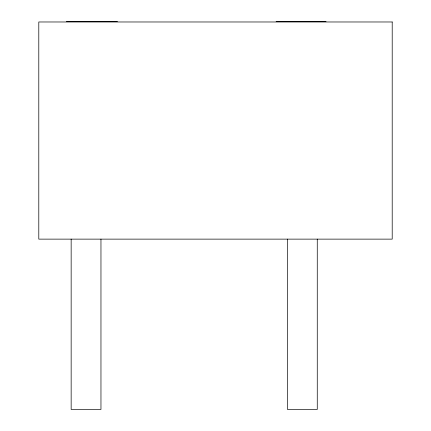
<?xml version="1.0" encoding="UTF-8"?>
<svg xmlns="http://www.w3.org/2000/svg" width="431" height="431" viewBox="0 0 431 431"><rect width="100%" height="100%" fill="white"/><g stroke="black" fill="none" stroke-linecap="round" stroke-linejoin="round"><path stroke-width="0.65" d="M66.309 21.55L117.523 21.55M276.115 21.55L326.068 21.55M317.264 239.13L317.264 409.45L287.461 409.45L287.461 239.13M100.962 239.13L100.962 409.45L71.153 409.45L71.153 239.13M392.205 21.976L38.795 21.976L38.795 239.13L392.205 239.13L392.205 21.976"/></g></svg>
